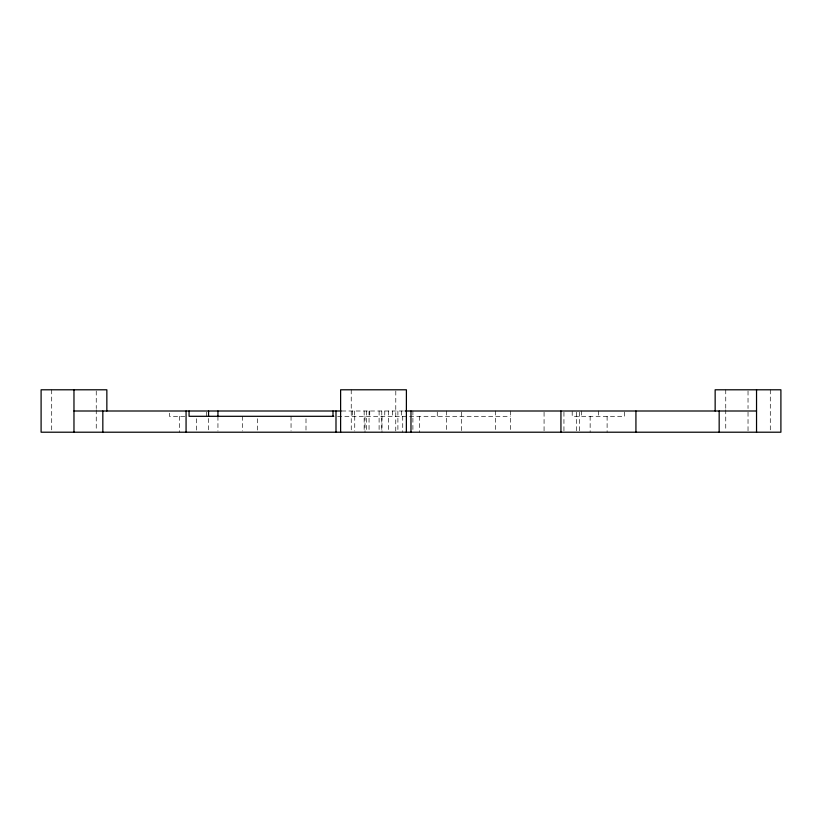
<?xml version="1.0" encoding="UTF-8"?>
<svg xmlns="http://www.w3.org/2000/svg" width="822" height="822" viewBox="0 0 822 822"><rect width="100%" height="100%" fill="white"/><g stroke="black" fill="none" stroke-linecap="round" stroke-linejoin="round"><path stroke-width="0.62" stroke-dasharray="4.11 3.08" d="M341.736 411L405.996 411M184.765 416.302L169.414 416.302L169.414 412.058M337.647 416.302L510.328 416.302M770.296 389.792L770.296 430.964M748.03 391.036L748.03 408.503M748.03 412.243L748.03 430.964M725.754 389.792L725.754 408.503M725.754 409.757L725.754 430.964M624.679 412.058L624.679 416.302L572.194 416.302L572.194 411M607.109 416.302L607.109 432.208M598.437 411L598.437 416.302M590.145 416.302L590.145 432.208M581.565 411L581.565 416.302M579.335 412.243L579.335 432.208M576.695 412.243L576.695 430.964M563.943 412.243L563.943 430.964M544.072 412.243L544.072 430.964M510.328 411L510.328 430.985M495.337 411L495.337 430.985M461.594 412.058L461.594 430.985M446.644 411L446.644 430.985M437.263 412.058L437.263 416.302M419.693 416.302L419.693 432.208M412.901 411L412.901 430.985M402.729 416.302L402.729 432.208M401.65 411L401.65 416.302M397.899 411L397.899 430.985M395.803 391.036L395.752 430.964M392.423 411L392.423 416.302M388.487 411L388.487 430.964M384.778 411L384.778 416.302M381.973 416.302L381.973 432.208M381.788 411L381.788 430.964M379.106 411L379.106 430.985M369.736 411L369.736 416.302M369.047 411L369.047 430.964M366.407 411L366.407 430.964M364.999 416.302L364.999 432.208M364.156 411L364.156 430.964M354.744 416.302L354.744 430.985M354.549 411L354.549 416.302M352.515 411L352.515 416.302M351.22 389.792L351.261 430.964M306 418.747L306 430.985M291.05 416.302L291.05 430.985M257.307 418.747L257.307 430.985M242.305 416.302L242.305 430.985M217.943 416.302L217.943 430.985M208.562 418.49L208.562 430.964M206.528 412.058L206.528 416.302M196.448 418.747L196.448 432.208M179.484 416.302L179.484 432.208M96.246 391.036L96.246 408.503M96.246 409.757L96.246 430.964M51.704 389.792L51.704 430.964"/><path stroke-width="1.23" d="M73.97 411L341.202 411M405.061 411L756.538 411M333.824 416.302L189.06 416.302L189.06 411M756.538 389.792L756.538 432.208M719.168 411L719.168 432.208M715.15 411L715.15 389.792L780.9 389.792L780.9 432.208L41.1 432.208L41.1 389.792L106.85 389.792L106.85 411M635.93 411L635.93 432.208M560.943 411L560.943 432.208M410.979 411L410.979 432.208M406.356 432.208L406.407 389.792L340.616 389.792L340.616 432.208M335.993 411L335.993 432.208M333.002 411L333.002 416.302M217.943 411L217.943 416.302M208.562 411L208.562 416.302M186.07 411L186.07 432.208M102.832 411L102.832 432.208M73.97 389.792L73.97 432.208"/></g></svg>
